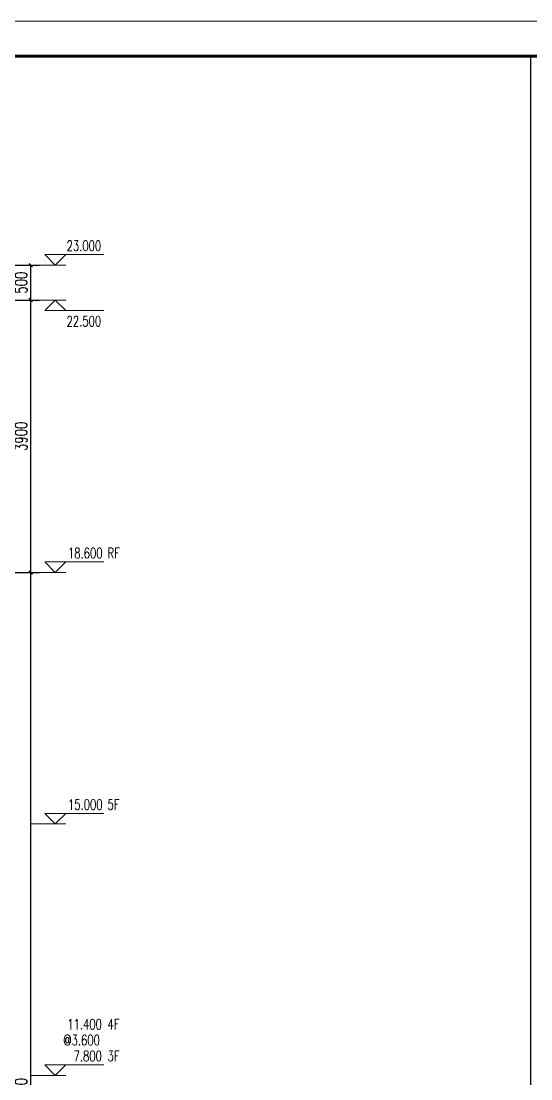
# Model space of a CAD drawing. Extents: x 3968514 to 5230306, y -516551 to -228246.
# Drawn here: x 5161210 to 5168504, y -477822 to -462679 of the extents above; entities that cross this region are included whole.
import ezdxf

# ---------------------------------------------------------------- set-up
doc = ezdxf.new("R2010")
doc.units = 0
doc.header["$LTSCALE"] = 1000
doc.header["$MEASUREMENT"] = 0
for name, color, linetype, lineweight in [('DIM_ELEV', 3, 'Continuous', 15), ('FRAME', 3, 'Continuous', 18), ('PUB_DIM', 3, 'Continuous', 15)]:
    doc.layers.add(name, color=color, linetype=linetype, lineweight=lineweight)
doc.layers.add('PUB_TEXT', color=7, linetype='Continuous')
doc.styles.add('_TCH_DIM', font='SIMPLEX', dxfattribs={"bigfont": 'GBCBIG'})
doc.styles.add('DIM_FONT', font='SIMPLEX', dxfattribs={"width": 0.7, "bigfont": 'GBCBIG'})
doc.dimstyles.new('_TCH_ARCH&&50', dxfattribs={"dimscale": 0.5, "dimtxt": 350, "dimasz": 100, "dimexe": 250, "dimexo": 300, "dimgap": 100, "dimtad": 1, "dimdec": 0, "dimzin": 0, "dimdsep": 46, "dimtxsty": 'DIM_FONT', "dimblk": 'ARCHTICK', "dimcen": 0.09, "dimclrt": 7, "dimazin": 2, "dimtfac": 1, "dimtdec": 0, "dimtix": 1, "dimtmove": 2, "dimatfit": 3, "dimfxl": 1, "dimtolj": 1, "dimtzin": 0, "dimarcsym": 0})

# ---------------------------------------------------------------- blocks, each defined once
blk = doc.blocks.new('A$C0B803521')
at = {"layer": 'FRAME', "lineweight": 18}
blk.add_line((-15943, 93652), (-100043, 93652), dxfattribs=at)
at = {"layer": 'FRAME', "lineweight": 140}
blk.add_line((-16943, 92652), (-97543, 92652), dxfattribs=at)
blk = doc.blocks.new('_ArchTick')
at = {"color": 0, "linetype": 'ByBlock', "const_width": 0.4}
blk.add_lwpolyline([(-0.5, -0.5), (0.5, 0.5)], dxfattribs=at)
blk = doc.blocks.new('*D1034')
at = {"layer": 'Defpoints', "color": 0, "transparency": 16777216}
for p in [(5160548, -466172), (5161348, -466172), (5160548, -466672)]:
    blk.add_point(p, dxfattribs=at)
at = {"layer": 'PUB_DIM', "color": 0, "lineweight": -2, "transparency": 16777216}
for p, q in [((5160698, -466172), (5161473, -466172)), ((5161348, -466672), (5161348, -466172)), ((5160698, -466672), (5161473, -466672))]:
    blk.add_line(p, q, dxfattribs=at)
at = {"layer": 'PUB_DIM', "color": 0, "lineweight": -2, "transparency": 16777216, "xscale": 50, "yscale": 50, "zscale": 50}
for p, rotation in [((5161348, -466172), 90), ((5161348, -466672), 270)]:
    blk.add_blockref('_ArchTick', p, dxfattribs=dict(at, rotation=rotation))
at = {"layer": 'PUB_DIM', "color": 7, "transparency": 16777216, "insert": (5161210, -466422), "char_height": 175, "attachment_point": 5, "rotation": 90, "style": 'DIM_FONT'}
blk.add_mtext('\\A1;500', dxfattribs=at)
blk = doc.blocks.new('*D1035')
at = {"layer": 'Defpoints', "color": 0, "transparency": 16777216}
for p in [(5160548, -466672), (5161348, -466672), (5160548, -470572)]:
    blk.add_point(p, dxfattribs=at)
at = {"layer": 'PUB_DIM', "color": 0, "lineweight": -2, "transparency": 16777216}
for p, q in [((5160698, -466672), (5161473, -466672)), ((5161348, -470572), (5161348, -466672)), ((5160698, -470572), (5161473, -470572))]:
    blk.add_line(p, q, dxfattribs=at)
at = {"layer": 'PUB_DIM', "color": 0, "lineweight": -2, "transparency": 16777216, "xscale": 50, "yscale": 50, "zscale": 50}
for p, rotation in [((5161348, -466672), 90), ((5161348, -470572), 270)]:
    blk.add_blockref('_ArchTick', p, dxfattribs=dict(at, rotation=rotation))
at = {"layer": 'PUB_DIM', "color": 7, "transparency": 16777216, "insert": (5161210, -468622), "char_height": 175, "attachment_point": 5, "rotation": 90, "style": 'DIM_FONT'}
blk.add_mtext('\\A1;3900', dxfattribs=at)
blk = doc.blocks.new('*D1036')
at = {"layer": 'Defpoints', "color": 0, "transparency": 16777216}
for p in [(5160548, -470572), (5161348, -470572), (5160548, -485572)]:
    blk.add_point(p, dxfattribs=at)
at = {"layer": 'PUB_DIM', "color": 0, "lineweight": -2, "transparency": 16777216}
for p, q in [((5160698, -470572), (5161473, -470572)), ((5161348, -485572), (5161348, -470572)), ((5160698, -485572), (5161473, -485572))]:
    blk.add_line(p, q, dxfattribs=at)
at = {"layer": 'PUB_DIM', "color": 0, "lineweight": -2, "transparency": 16777216, "xscale": 50, "yscale": 50, "zscale": 50}
for p, rotation in [((5161348, -470572), 90), ((5161348, -485572), 270)]:
    blk.add_blockref('_ArchTick', p, dxfattribs=dict(at, rotation=rotation))
at = {"layer": 'PUB_DIM', "color": 7, "transparency": 16777216, "insert": (5161210, -478072), "char_height": 175, "attachment_point": 5, "rotation": 90, "style": 'DIM_FONT'}
blk.add_mtext('\\A1;15000', dxfattribs=at)

msp = doc.modelspace()

# ---------------------------------------------------------------- linework, layer by layer
msp.add_lwpolyline([(5131703.97114, -491879.20631), (5168503.97114, -491879.20631), (5168503.97114, -463179.20631), (5131703.97114, -463179.20631)], close=True)
at = {"layer": 'DIM_ELEV'}
for p, q in [((5161697.96276, -466171.68438), (5161547.96276, -466021.68438)), ((5161547.96276, -466021.68438), (5162395.83368, -466021.68438)), ((5161697.96276, -466171.68438), (5161847.96276, -466021.68438)), ((5161347.96276, -466171.68438), (5161847.96276, -466171.68438)), ((5161347.96276, -466671.68438), (5161847.96276, -466671.68438)), ((5161697.96276, -466671.68438), (5161547.96276, -466821.68438)), ((5161697.96276, -466671.68438), (5161847.96276, -466821.68438)), ((5161547.96276, -466821.68438), (5162395.83368, -466821.68438)), ((5161697.96276, -470571.68438), (5161547.96276, -470421.68438)), ((5161547.96276, -470421.68438), (5162395.83368, -470421.68438)), ((5161697.96276, -470571.68438), (5161847.96276, -470421.68438)), ((5161347.96276, -470571.68438), (5161847.96276, -470571.68438)), ((5161697.96276, -474171.68438), (5161547.96276, -474021.68438)), ((5161547.96276, -474021.68438), (5162395.83368, -474021.68438)), ((5161697.96276, -474171.68438), (5161847.96276, -474021.68438)), ((5161347.96276, -474171.68438), (5161847.96276, -474171.68438)), ((5161697.96276, -477771.68438), (5161547.96276, -477621.68438)), ((5161547.96276, -477621.68438), (5162395.83368, -477621.68438)), ((5161697.96276, -477771.68438), (5161847.96276, -477621.68438)), ((5161347.96276, -477771.68438), (5161847.96276, -477771.68438))]:
    msp.add_line(p, q, dxfattribs=at)

# ---------------------------------------------------------------- block references
at = {"xscale": 0.5, "yscale": 0.5, "zscale": 0.5}
msp.add_blockref('A$C0B803521', (5180475.53111, -509505.20671), dxfattribs=at)

# ---------------------------------------------------------------- texts
at = {"layer": 'PUB_TEXT', "color": 7, "style": '_TCH_DIM', "width": 0.705882}
for s, p in [('23.000', (5161860.83368, -465969.18438)), ('22.500', (5161860.83368, -467049.18438)), ('18.600', (5161880.83368, -470369.18438)), ('15.000', (5161880.83368, -473969.18438)), ('11.400', (5161870.83368, -477114.18438)), ('@3.600', (5161810.83368, -477341.68438)), ('7.800', (5161960.83368, -477569.18438))]:
    msp.add_text(s, height=148.75, dxfattribs=at).set_placement(p)
at = {"layer": 'PUB_TEXT', "style": '_TCH_DIM', "width": 0.705882}
for s, p in [('RF', (5162445.83368, -470369.18438)), ('5F', (5162445.83368, -473969.18438)), ('4F', (5162445.83368, -477114.18438)), ('3F', (5162445.83368, -477569.18438))]:
    msp.add_text(s, height=148.75, dxfattribs=at).set_placement(p)

# ---------------------------------------------------------------- dimensions: what is measured, and where the dimension line sits
at = {"layer": 'PUB_DIM'}
for p1, p2, picture, middle in [((5160547.96276, -466671.68438), (5160547.96276, -466171.68438), '*D1034', (5161210.46276, -466421.68438)), ((5160547.96276, -470571.68438), (5160547.96276, -466671.68438), '*D1035', (5161210.46276, -468621.68438)), ((5160547.96276, -485571.68438), (5160547.96276, -470571.68438), '*D1036', (5161210.46276, -478071.68438))]:
    dim = msp.add_aligned_dim(p1=p1, p2=p2, distance=-800, dimstyle='_TCH_ARCH&&50', dxfattribs=at)
    dim.commit()
    dim.dimension.update_dxf_attribs({"geometry": picture, "text_midpoint": middle})

doc.saveas('drawing.dxf')
